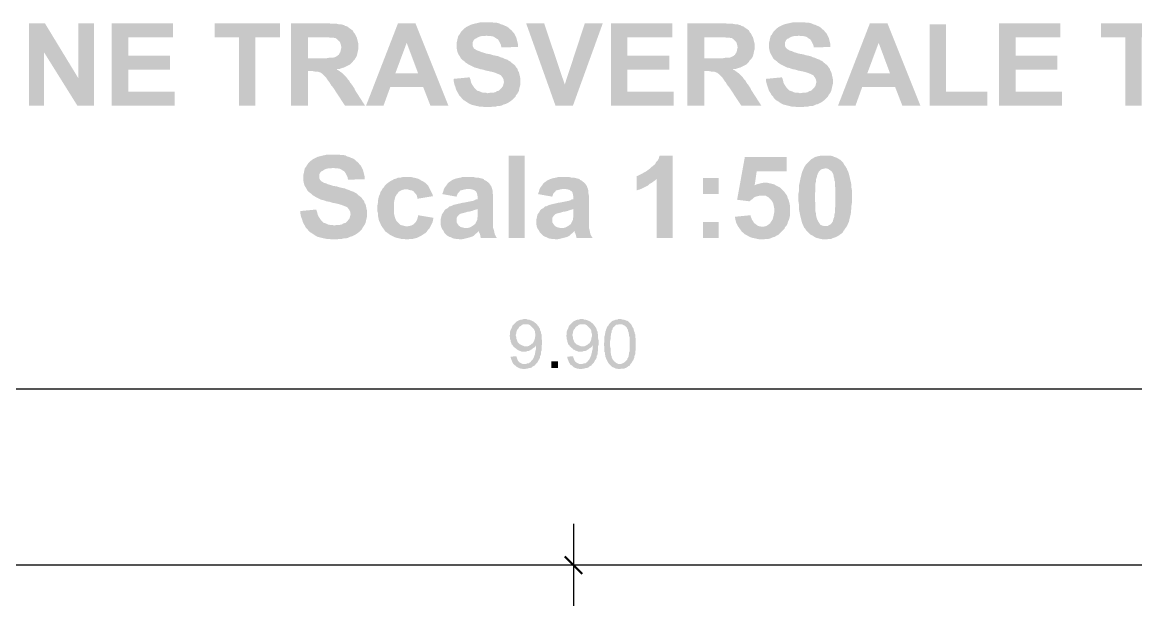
# Model space of a CAD drawing. Header units: millimetres. Extents: x 0.3 to 47.5, y 0.1 to 28.
# Drawn here: x 29.503 to 31.306, y 4.28 to 5.225 of the extents above; entities that cross this region are included whole.
import ezdxf

# ---------------------------------------------------------------- set-up
doc = ezdxf.new("R2010")
doc.units = ezdxf.units.MM
doc.layers.add('PDF _Geometria', color=7, linetype='Continuous')
doc.layers.add('PDF _Riempimenti solidi', color=7, linetype='Continuous')

msp = doc.modelspace()

# ---------------------------------------------------------------- hatches: boundary and pattern name
at = {"layer": 'PDF _Riempimenti solidi', "transparency": 33554559}
for points in [[(29.54, 5.2232), (29.5142, 5.2232), (29.5142, 5.0899), (29.5383, 5.0899), (29.5383, 5.1766)], [(29.6192, 5.2232), (29.5942, 5.2232), (29.5942, 5.1341), (29.5925, 5.0899), (29.6192, 5.0899)], [(29.7475, 5.2232), (29.6483, 5.2232), (29.6483, 5.0899), (29.75, 5.0899), (29.75, 5.1124), (29.675, 5.1124), (29.675, 5.1482), (29.7425, 5.1482), (29.7425, 5.1707), (29.675, 5.1707), (29.675, 5.2007), (29.7475, 5.2007)], [(29.9208, 5.2232), (29.815, 5.2232), (29.815, 5.2007), (29.8542, 5.2007), (29.8542, 5.0899), (29.8808, 5.0899), (29.8808, 5.2007), (29.9208, 5.2007)], [(29.995, 5.2232), (29.9383, 5.2232), (29.9383, 5.0899), (29.9658, 5.0899), (29.9658, 5.1457), (29.9708, 5.1457), (30.0158, 5.1466), (30.0125, 5.1482), (30.0133, 5.1491), (30.0167, 5.1491), (30.0208, 5.1507), (30.0242, 5.1516), (30.0342, 5.1566), (30.0367, 5.1591), (30.0383, 5.1607), (30.0392, 5.1624), (30.0417, 5.1649), (29.9658, 5.1666), (29.9658, 5.2007), (29.9867, 5.2007), (30.0433, 5.2032), (30.0417, 5.2066), (30.04, 5.2082), (30.0383, 5.2116), (30.035, 5.2141), (30.0325, 5.2157), (30.0292, 5.2182), (30.0258, 5.2191), (30.025, 5.2199), (30.0225, 5.2207), (30.0192, 5.2216), (30.0158, 5.2216), (30.0125, 5.2224), (30.0042, 5.2224), (30, 5.2232)], [(30.14, 5.2232), (30.1117, 5.2232), (30.06, 5.0899), (30.0883, 5.0899), (30.0992, 5.1199), (30.1525, 5.1199), (30.1075, 5.1424), (30.1258, 5.1916)], [(30.14, 5.2232), (30.1258, 5.1916), (30.1442, 5.1424), (30.1075, 5.1424), (30.1525, 5.1199), (30.1642, 5.0899), (30.1933, 5.0899)], [(30.255, 5.2249), (30.2458, 5.2249), (30.2425, 5.2241), (30.2383, 5.2232), (30.235, 5.2224), (30.2317, 5.2216), (30.2292, 5.2207), (30.2225, 5.2174), (30.2192, 5.2149), (30.2167, 5.2124), (30.2142, 5.2099), (30.2125, 5.2074), (30.2117, 5.2057), (30.2092, 5.2024), (30.2083, 5.1991), (30.2075, 5.1949), (30.2067, 5.1916), (30.2067, 5.1832), (30.2075, 5.1791), (30.2083, 5.1757), (30.21, 5.1724), (30.2117, 5.1699), (30.2133, 5.1666), (30.2158, 5.1641), (30.2192, 5.1616), (30.2208, 5.1599), (30.2233, 5.1582), (30.2258, 5.1566), (30.2358, 5.1516), (30.24, 5.1507), (30.2442, 5.1491), (30.2492, 5.1482), (30.2542, 5.1466), (30.2592, 5.1457), (30.2625, 5.1449), (30.2658, 5.1441), (30.2708, 5.1424), (30.275, 5.1407), (30.2783, 5.1391), (30.28, 5.1366), (30.2808, 5.1357), (30.2825, 5.1324), (30.2833, 5.1282), (30.2825, 5.1249), (30.2817, 5.1216), (30.2792, 5.1182), (30.2767, 5.1157), (30.275, 5.1141), (30.2717, 5.1132), (30.2692, 5.1116), (30.265, 5.1107), (30.2608, 5.1107), (30.2567, 5.1099), (30.2092, 5.1099), (30.2108, 5.1066), (30.2133, 5.1041), (30.215, 5.1016), (30.2175, 5.0991), (30.2192, 5.0982), (30.2217, 5.0966), (30.2242, 5.0949), (30.2267, 5.0932), (30.23, 5.0916), (30.24, 5.0891), (30.2442, 5.0882), (30.2483, 5.0882), (30.2525, 5.0874), (30.2608, 5.0874), (30.265, 5.0882), (30.2692, 5.0882), (30.2725, 5.0891), (30.2758, 5.0891), (30.2792, 5.0899), (30.2825, 5.0916), (30.2858, 5.0924), (30.2875, 5.0932), (30.2908, 5.0949), (30.2933, 5.0966), (30.2967, 5.0991), (30.2992, 5.1016), (30.3017, 5.1041), (30.3033, 5.1074), (30.3042, 5.1082), (30.3058, 5.1107), (30.3075, 5.1141), (30.3083, 5.1182), (30.3092, 5.1216), (30.31, 5.1249), (30.31, 5.1332), (30.3092, 5.1366), (30.3083, 5.1407), (30.3075, 5.1441), (30.3058, 5.1466), (30.305, 5.1499), (30.3033, 5.1516), (30.3017, 5.1541), (30.2992, 5.1566), (30.2958, 5.1591), (30.2933, 5.1616), (30.29, 5.1632), (30.2892, 5.1641), (30.2867, 5.1649), (30.2842, 5.1657), (30.2808, 5.1674), (30.2775, 5.1682), (30.2742, 5.1699), (30.27, 5.1707), (30.2658, 5.1716), (30.2608, 5.1732), (30.26, 5.1732), (30.255, 5.1741), (30.25, 5.1757), (30.2467, 5.1766), (30.2433, 5.1782), (30.24, 5.1791), (30.2375, 5.1807), (30.2358, 5.1816), (30.2342, 5.1832), (30.2325, 5.1866), (30.2325, 5.1924), (30.2342, 5.1957), (30.2367, 5.1982), (30.2375, 5.1982), (30.24, 5.1999), (30.2433, 5.2016), (30.2467, 5.2024), (30.2508, 5.2024), (30.255, 5.2032), (30.3017, 5.2032), (30.3, 5.2066), (30.2975, 5.2091), (30.2958, 5.2116), (30.2925, 5.2141), (30.29, 5.2166), (30.2875, 5.2182), (30.285, 5.2191), (30.2817, 5.2207), (30.2783, 5.2216), (30.275, 5.2232), (30.2717, 5.2241), (30.2675, 5.2241), (30.2633, 5.2249), (30.2592, 5.2249)], [(30.4433, 5.2232), (30.4142, 5.2232), (30.3817, 5.1241), (30.3667, 5.0899), (30.395, 5.0899)], [(30.5558, 5.2232), (30.4567, 5.2232), (30.4567, 5.0899), (30.5583, 5.0899), (30.5583, 5.1124), (30.4833, 5.1124), (30.4833, 5.1482), (30.5508, 5.1482), (30.5508, 5.1707), (30.4833, 5.1707), (30.4833, 5.2007), (30.5558, 5.2007)], [(30.6367, 5.2232), (30.58, 5.2232), (30.58, 5.0899), (30.6075, 5.0899), (30.6075, 5.1457), (30.6125, 5.1457), (30.6575, 5.1466), (30.6542, 5.1482), (30.655, 5.1491), (30.6583, 5.1491), (30.6625, 5.1507), (30.6658, 5.1516), (30.6692, 5.1532), (30.6725, 5.1549), (30.6758, 5.1566), (30.6783, 5.1591), (30.68, 5.1607), (30.6808, 5.1624), (30.6833, 5.1649), (30.6075, 5.1666), (30.6075, 5.2007), (30.6283, 5.2007), (30.685, 5.2032), (30.6833, 5.2066), (30.6817, 5.2082), (30.68, 5.2116), (30.6767, 5.2141), (30.6742, 5.2157), (30.6708, 5.2182), (30.6675, 5.2191), (30.6667, 5.2199), (30.6642, 5.2207), (30.6608, 5.2216), (30.6575, 5.2216), (30.6542, 5.2224), (30.6458, 5.2224), (30.6417, 5.2232)], [(30.7608, 5.2249), (30.7517, 5.2249), (30.7483, 5.2241), (30.7442, 5.2232), (30.7375, 5.2216), (30.735, 5.2207), (30.7317, 5.2191), (30.7283, 5.2174), (30.725, 5.2149), (30.72, 5.2099), (30.7183, 5.2074), (30.7175, 5.2057), (30.715, 5.2024), (30.7142, 5.1991), (30.7133, 5.1949), (30.7125, 5.1916), (30.7125, 5.1832), (30.7133, 5.1791), (30.7142, 5.1757), (30.7158, 5.1724), (30.7175, 5.1699), (30.7192, 5.1666), (30.7217, 5.1641), (30.725, 5.1616), (30.7267, 5.1599), (30.7292, 5.1582), (30.7317, 5.1566), (30.735, 5.1549), (30.7383, 5.1532), (30.7417, 5.1516), (30.7458, 5.1507), (30.75, 5.1491), (30.755, 5.1482), (30.76, 5.1466), (30.765, 5.1457), (30.7717, 5.1441), (30.7767, 5.1424), (30.7808, 5.1407), (30.7842, 5.1391), (30.7858, 5.1366), (30.7867, 5.1357), (30.7883, 5.1324), (30.7892, 5.1282), (30.7875, 5.1216), (30.785, 5.1182), (30.7825, 5.1157), (30.7808, 5.1141), (30.7775, 5.1132), (30.775, 5.1116), (30.7708, 5.1107), (30.7667, 5.1107), (30.7625, 5.1099), (30.715, 5.1099), (30.7167, 5.1066), (30.7192, 5.1041), (30.7208, 5.1016), (30.7233, 5.0991), (30.725, 5.0982), (30.7275, 5.0966), (30.73, 5.0949), (30.7325, 5.0932), (30.7358, 5.0916), (30.7458, 5.0891), (30.75, 5.0882), (30.7542, 5.0882), (30.7583, 5.0874), (30.7667, 5.0874), (30.7708, 5.0882), (30.775, 5.0882), (30.7783, 5.0891), (30.7817, 5.0891), (30.785, 5.0899), (30.7883, 5.0916), (30.7917, 5.0924), (30.7933, 5.0932), (30.7967, 5.0949), (30.7992, 5.0966), (30.8025, 5.0991), (30.805, 5.1016), (30.8075, 5.1041), (30.8092, 5.1074), (30.81, 5.1082), (30.8117, 5.1107), (30.8133, 5.1141), (30.8142, 5.1182), (30.815, 5.1216), (30.8158, 5.1249), (30.8158, 5.1332), (30.815, 5.1366), (30.8142, 5.1407), (30.8133, 5.1441), (30.8117, 5.1466), (30.8108, 5.1499), (30.8092, 5.1516), (30.8075, 5.1541), (30.805, 5.1566), (30.8017, 5.1591), (30.7992, 5.1616), (30.7958, 5.1632), (30.795, 5.1641), (30.7925, 5.1649), (30.79, 5.1657), (30.7867, 5.1674), (30.7833, 5.1682), (30.78, 5.1699), (30.7717, 5.1716), (30.7667, 5.1732), (30.7658, 5.1732), (30.7608, 5.1741), (30.7558, 5.1757), (30.7525, 5.1766), (30.7492, 5.1782), (30.7458, 5.1791), (30.7433, 5.1807), (30.7417, 5.1816), (30.74, 5.1832), (30.7383, 5.1866), (30.7383, 5.1924), (30.74, 5.1957), (30.7425, 5.1982), (30.7433, 5.1982), (30.7458, 5.1999), (30.7492, 5.2016), (30.7525, 5.2024), (30.7567, 5.2024), (30.7608, 5.2032), (30.8075, 5.2032), (30.8058, 5.2066), (30.8033, 5.2091), (30.8017, 5.2116), (30.7983, 5.2141), (30.7958, 5.2166), (30.7933, 5.2182), (30.7908, 5.2191), (30.7875, 5.2207), (30.7842, 5.2216), (30.7808, 5.2232), (30.7775, 5.2241), (30.7733, 5.2241), (30.7692, 5.2249), (30.765, 5.2249)], [(30.9042, 5.2232), (30.8758, 5.2232), (30.8242, 5.0899), (30.8525, 5.0899), (30.8633, 5.1199), (30.9167, 5.1199), (30.8717, 5.1424), (30.89, 5.1916)], [(30.9042, 5.2232), (30.89, 5.1916), (30.9083, 5.1424), (30.8717, 5.1424), (30.9167, 5.1199), (30.9283, 5.0899), (30.9575, 5.0899)], [(30.9992, 5.2216), (30.9725, 5.2216), (30.9725, 5.0899), (31.0658, 5.0899), (31.0658, 5.1124), (30.9992, 5.1124)], [(31.1842, 5.2232), (31.085, 5.2232), (31.085, 5.0899), (31.1867, 5.0899), (31.1867, 5.1124), (31.1117, 5.1124), (31.1117, 5.1482), (31.1792, 5.1482), (31.1792, 5.1707), (31.1117, 5.1707), (31.1117, 5.2007), (31.1842, 5.2007)], [(31.3558, 5.2232), (31.25, 5.2232), (31.25, 5.2007), (31.2892, 5.2007), (31.2892, 5.0899), (31.3158, 5.0899), (31.3158, 5.2007), (31.3558, 5.2007)], [(30.0433, 5.2032), (29.9867, 5.2007), (29.9983, 5.2007), (30.0017, 5.1999), (30.0067, 5.1999), (30.0108, 5.1991), (30.0133, 5.1974), (30.0158, 5.1949), (30.0167, 5.1941), (30.0183, 5.1916), (30.0192, 5.1882), (30.02, 5.1841), (30.0192, 5.1807), (30.0183, 5.1766), (30.0167, 5.1741), (30.0158, 5.1724), (30.0125, 5.1699), (30.0092, 5.1682), (30.0083, 5.1682), (30.0067, 5.1674), (30, 5.1674), (29.9958, 5.1666), (29.9658, 5.1666), (30.0417, 5.1649), (30.0433, 5.1674), (30.045, 5.1707), (30.0458, 5.1741), (30.0467, 5.1782), (30.0475, 5.1816), (30.0475, 5.1899), (30.0467, 5.1932), (30.045, 5.1999)], [(30.3017, 5.2032), (30.255, 5.2032), (30.2592, 5.2024), (30.2625, 5.2024), (30.2667, 5.2016), (30.2692, 5.1999), (30.2717, 5.1982), (30.2733, 5.1974), (30.275, 5.1949), (30.2767, 5.1916), (30.2783, 5.1882), (30.2792, 5.1841), (30.3058, 5.1849), (30.3058, 5.1899), (30.3042, 5.1966), (30.3033, 5.1999)], [(30.685, 5.2032), (30.6283, 5.2007), (30.64, 5.2007), (30.6433, 5.1999), (30.6483, 5.1999), (30.6525, 5.1991), (30.655, 5.1974), (30.6575, 5.1949), (30.6583, 5.1941), (30.66, 5.1916), (30.6608, 5.1882), (30.6617, 5.1841), (30.6608, 5.1807), (30.66, 5.1766), (30.6583, 5.1741), (30.6575, 5.1724), (30.6542, 5.1699), (30.6508, 5.1682), (30.65, 5.1682), (30.6483, 5.1674), (30.6417, 5.1674), (30.6375, 5.1666), (30.6075, 5.1666), (30.6833, 5.1649), (30.685, 5.1674), (30.6867, 5.1707), (30.6875, 5.1741), (30.6883, 5.1782), (30.6892, 5.1816), (30.6892, 5.1899), (30.6867, 5.1999)], [(30.8075, 5.2032), (30.7608, 5.2032), (30.765, 5.2024), (30.7683, 5.2024), (30.7725, 5.2016), (30.7775, 5.1982), (30.7792, 5.1974), (30.7808, 5.1949), (30.7825, 5.1916), (30.7842, 5.1882), (30.785, 5.1841), (30.8117, 5.1849), (30.8117, 5.1899), (30.8108, 5.1932), (30.81, 5.1966), (30.8092, 5.1999)], [(30.0158, 5.1466), (29.9708, 5.1457), (29.9742, 5.1457), (29.9783, 5.1449), (29.9817, 5.1449), (29.9867, 5.1432), (29.99, 5.1407), (29.9925, 5.1382), (29.995, 5.1357), (29.9983, 5.1307), (30.0008, 5.1274), (30.0033, 5.1232), (30.0067, 5.1191), (30.0258, 5.0899), (30.0583, 5.0899), (30.0417, 5.1157), (30.0417, 5.1166), (30.0392, 5.1207), (30.0367, 5.1241), (30.0342, 5.1274), (30.0325, 5.1307), (30.03, 5.1332), (30.0283, 5.1357), (30.0267, 5.1374), (30.0242, 5.1399), (30.0217, 5.1424), (30.0192, 5.1441)], [(30.6575, 5.1466), (30.6125, 5.1457), (30.6158, 5.1457), (30.62, 5.1449), (30.6233, 5.1449), (30.6258, 5.1441), (30.6283, 5.1432), (30.6317, 5.1407), (30.6342, 5.1382), (30.635, 5.1374), (30.6367, 5.1357), (30.6383, 5.1332), (30.64, 5.1307), (30.6425, 5.1274), (30.645, 5.1232), (30.6483, 5.1191), (30.6675, 5.0899), (30.7, 5.0899), (30.6833, 5.1157), (30.6833, 5.1166), (30.6808, 5.1207), (30.6783, 5.1241), (30.6758, 5.1274), (30.6742, 5.1307), (30.6717, 5.1332), (30.67, 5.1357), (30.6683, 5.1374), (30.6658, 5.1399), (30.6633, 5.1424), (30.6608, 5.1441)], [(30.2275, 5.1357), (30.2017, 5.1332), (30.2017, 5.1307), (30.2025, 5.1266), (30.2033, 5.1232), (30.205, 5.1191), (30.2058, 5.1157), (30.2075, 5.1124), (30.2092, 5.1099), (30.2567, 5.1099), (30.2542, 5.1107), (30.25, 5.1107), (30.2467, 5.1116), (30.2433, 5.1132), (30.24, 5.1141), (30.2375, 5.1166), (30.235, 5.1191), (30.2333, 5.1216), (30.2317, 5.1241), (30.23, 5.1274), (30.2292, 5.1316)], [(30.7333, 5.1357), (30.7075, 5.1332), (30.7075, 5.1307), (30.7083, 5.1266), (30.7092, 5.1232), (30.7108, 5.1191), (30.7117, 5.1157), (30.7133, 5.1124), (30.715, 5.1099), (30.7625, 5.1099), (30.76, 5.1107), (30.7558, 5.1107), (30.7525, 5.1116), (30.7492, 5.1132), (30.7458, 5.1141), (30.7408, 5.1191), (30.7392, 5.1216), (30.7375, 5.1241), (30.7358, 5.1274), (30.735, 5.1316)], [(30.0067, 5.0107), (29.9975, 5.0107), (29.9942, 5.0099), (29.99, 5.0091), (29.9833, 5.0074), (29.9808, 5.0066), (29.9775, 5.0049), (29.9742, 5.0032), (29.9708, 5.0007), (29.9683, 4.9982), (29.9658, 4.9957), (29.9642, 4.9932), (29.9633, 4.9916), (29.9608, 4.9882), (29.96, 4.9849), (29.9592, 4.9807), (29.9583, 4.9774), (29.9583, 4.9691), (29.9592, 4.9649), (29.96, 4.9616), (29.9617, 4.9582), (29.9633, 4.9557), (29.965, 4.9524), (29.9675, 4.9499), (29.9708, 4.9474), (29.9725, 4.9457), (29.9775, 4.9424), (29.9808, 4.9407), (29.9875, 4.9374), (29.9917, 4.9366), (29.9958, 4.9349), (30.0008, 4.9341), (30.0058, 4.9324), (30.0108, 4.9316), (30.0175, 4.9299), (30.02, 4.9291), (30.0225, 4.9282), (30.0267, 4.9266), (30.03, 4.9249), (30.0317, 4.9224), (30.0325, 4.9216), (30.0342, 4.9182), (30.035, 4.9141), (30.0342, 4.9107), (30.0333, 4.9074), (30.0308, 4.9041), (30.0283, 4.9016), (30.0267, 4.8999), (30.0233, 4.8991), (30.0208, 4.8974), (30.0167, 4.8966), (30.0125, 4.8966), (30.0083, 4.8957), (29.9608, 4.8957), (29.9625, 4.8924), (29.965, 4.8899), (29.9667, 4.8874), (29.9692, 4.8849), (29.9708, 4.8841), (29.9733, 4.8824), (29.9783, 4.8791), (29.9817, 4.8774), (29.985, 4.8766), (29.9883, 4.8757), (29.9917, 4.8749), (29.9958, 4.8741), (30, 4.8741), (30.0042, 4.8732), (30.0125, 4.8732), (30.0167, 4.8741), (30.0208, 4.8741), (30.0242, 4.8749), (30.0275, 4.8749), (30.0308, 4.8757), (30.0342, 4.8774), (30.0375, 4.8782), (30.0392, 4.8791), (30.0425, 4.8807), (30.045, 4.8824), (30.0483, 4.8849), (30.0508, 4.8874), (30.0533, 4.8899), (30.055, 4.8932), (30.0558, 4.8941), (30.0575, 4.8966), (30.0592, 4.8999), (30.06, 4.9041), (30.0608, 4.9074), (30.0617, 4.9107), (30.0617, 4.9191), (30.0608, 4.9224), (30.06, 4.9266), (30.0592, 4.9299), (30.0575, 4.9324), (30.0567, 4.9357), (30.055, 4.9374), (30.0533, 4.9399), (30.0508, 4.9424), (30.0475, 4.9449), (30.045, 4.9474), (30.0417, 4.9491), (30.0408, 4.9499), (30.0358, 4.9516), (30.0325, 4.9532), (30.0292, 4.9541), (30.0258, 4.9557), (30.0175, 4.9574), (30.0125, 4.9591), (30.0117, 4.9591), (30.0067, 4.9599), (30.0017, 4.9616), (29.9983, 4.9624), (29.995, 4.9641), (29.9917, 4.9649), (29.9892, 4.9666), (29.9875, 4.9674), (29.9858, 4.9691), (29.9842, 4.9724), (29.9842, 4.9782), (29.9858, 4.9816), (29.9883, 4.9841), (29.9892, 4.9841), (29.9917, 4.9857), (29.995, 4.9874), (29.9983, 4.9882), (30.0025, 4.9882), (30.0067, 4.9891), (30.0533, 4.9891), (30.0517, 4.9924), (30.0492, 4.9949), (30.0475, 4.9974), (30.0442, 4.9999), (30.0417, 5.0024), (30.0392, 5.0041), (30.0367, 5.0049), (30.0333, 5.0066), (30.03, 5.0074), (30.0267, 5.0091), (30.0233, 5.0099), (30.0192, 5.0099), (30.015, 5.0107), (30.0108, 5.0107)], [(30.5567, 5.0091), (30.5358, 5.0091), (30.535, 5.0082), (30.5342, 5.0049), (30.5325, 5.0016), (30.53, 4.9991), (30.5283, 4.9957), (30.5258, 4.9932), (30.5225, 4.9907), (30.52, 4.9882), (30.5133, 4.9832), (30.51, 4.9816), (30.5075, 4.9799), (30.5008, 4.9766), (30.4983, 4.9757), (30.5308, 4.9716), (30.5308, 4.8757), (30.5567, 4.8757)], [(30.7408, 5.0066), (30.6733, 5.0066), (30.6608, 4.9374), (30.6808, 4.9349), (30.6817, 4.9357), (30.685, 4.9382), (30.6875, 4.9407), (30.6908, 4.9424), (30.6975, 4.9441), (30.7008, 4.9441), (30.7392, 4.9474), (30.7375, 4.9499), (30.735, 4.9524), (30.7325, 4.9549), (30.73, 4.9574), (30.7267, 4.9591), (30.6892, 4.9607), (30.6925, 4.9832), (30.7408, 4.9832)], [(30.8033, 5.0091), (30.7975, 5.0091), (30.7933, 5.0082), (30.79, 5.0074), (30.7867, 5.0066), (30.7842, 5.0049), (30.7808, 5.0032), (30.7758, 4.9982), (30.7733, 4.9957), (30.7725, 4.9949), (30.7692, 4.9899), (30.7683, 4.9874), (30.7667, 4.9841), (30.7658, 4.9816), (30.765, 4.9782), (30.7642, 4.9749), (30.7633, 4.9716), (30.7625, 4.9674), (30.7617, 4.9632), (30.7608, 4.9599), (30.7608, 4.9507), (30.76, 4.9466), (30.76, 4.9357), (30.7608, 4.9307), (30.7608, 4.9224), (30.7617, 4.9182), (30.7625, 4.9141), (30.7633, 4.9107), (30.7658, 4.9007), (30.7667, 4.8982), (30.7683, 4.8949), (30.7692, 4.8924), (30.7708, 4.8907), (30.7725, 4.8882), (30.7775, 4.8832), (30.78, 4.8807), (30.7833, 4.8791), (30.7858, 4.8774), (30.7892, 4.8757), (30.7958, 4.8741), (30.8, 4.8732), (30.8058, 4.8732), (30.8092, 4.8741), (30.8133, 4.8741), (30.8167, 4.8757), (30.82, 4.8766), (30.8233, 4.8782), (30.8258, 4.8799), (30.8283, 4.8816), (30.8317, 4.8841), (30.8333, 4.8874), (30.8342, 4.8882), (30.8358, 4.8907), (30.8375, 4.8932), (30.8033, 4.8949), (30.8017, 4.8949), (30.7983, 4.8957), (30.795, 4.8974), (30.7942, 4.8991), (30.7925, 4.9016), (30.7908, 4.9049), (30.7892, 4.9091), (30.7892, 4.9107), (30.7883, 4.9132), (30.7883, 4.9157), (30.7875, 4.9191), (30.7875, 4.9316), (30.7867, 4.9366), (30.7867, 4.9466), (30.7875, 4.9516), (30.7875, 4.9632), (30.7883, 4.9666), (30.7883, 4.9699), (30.7892, 4.9724), (30.79, 4.9749), (30.79, 4.9757), (30.7917, 4.9799), (30.7933, 4.9832), (30.795, 4.9849), (30.7967, 4.9866), (30.8033, 4.9882), (30.8383, 4.9882), (30.8367, 4.9907), (30.835, 4.9932), (30.8333, 4.9957), (30.8325, 4.9974), (30.8275, 5.0024), (30.8242, 5.0041), (30.8217, 5.0057), (30.8183, 5.0066), (30.815, 5.0082), (30.8108, 5.0091), (30.8075, 5.0091)], [(30.0533, 4.9891), (30.0067, 4.9891), (30.0108, 4.9882), (30.0142, 4.9882), (30.0183, 4.9874), (30.0208, 4.9857), (30.0233, 4.9841), (30.025, 4.9832), (30.0267, 4.9807), (30.0283, 4.9774), (30.03, 4.9741), (30.0308, 4.9699), (30.0575, 4.9707), (30.0575, 4.9757), (30.055, 4.9857)], [(30.8383, 4.9882), (30.8033, 4.9882), (30.805, 4.9882), (30.8083, 4.9874), (30.8117, 4.9849), (30.8133, 4.9841), (30.815, 4.9816), (30.8167, 4.9782), (30.8175, 4.9732), (30.8183, 4.9716), (30.8183, 4.9691), (30.8192, 4.9666), (30.8192, 4.9599), (30.82, 4.9557), (30.82, 4.9274), (30.8192, 4.9232), (30.8192, 4.9166), (30.8183, 4.9132), (30.8183, 4.9107), (30.8175, 4.9082), (30.8167, 4.9066), (30.8158, 4.9024), (30.8142, 4.8999), (30.8117, 4.8974), (30.81, 4.8966), (30.8075, 4.8949), (30.8033, 4.8949), (30.8375, 4.8932), (30.8392, 4.8957), (30.84, 4.8982), (30.8417, 4.9016), (30.8425, 4.9049), (30.8433, 4.9082), (30.8442, 4.9116), (30.845, 4.9157), (30.845, 4.9191), (30.8458, 4.9232), (30.8458, 4.9274), (30.8467, 4.9324), (30.8467, 4.9532), (30.8458, 4.9574), (30.8458, 4.9616), (30.845, 4.9657), (30.8442, 4.9691), (30.8433, 4.9732), (30.8425, 4.9766), (30.8417, 4.9799), (30.8408, 4.9824), (30.8392, 4.9857)], [(30.125, 4.9741), (30.1192, 4.9741), (30.1158, 4.9732), (30.1117, 4.9732), (30.1083, 4.9716), (30.105, 4.9707), (30.1025, 4.9691), (30.0992, 4.9674), (30.0967, 4.9657), (30.0933, 4.9632), (30.0908, 4.9607), (30.0892, 4.9582), (30.0867, 4.9557), (30.1258, 4.9541), (30.1275, 4.9541), (30.1308, 4.9532), (30.1342, 4.9524), (30.1375, 4.9507), (30.1383, 4.9491), (30.1408, 4.9466), (30.1425, 4.9432), (30.1433, 4.9391), (30.1683, 4.9432), (30.1675, 4.9466), (30.1658, 4.9499), (30.1642, 4.9532), (30.1625, 4.9566), (30.1608, 4.9599), (30.1583, 4.9624), (30.1558, 4.9649), (30.1533, 4.9666), (30.15, 4.9682), (30.1475, 4.9699), (30.1442, 4.9716), (30.1408, 4.9724), (30.1375, 4.9732), (30.1333, 4.9741), (30.1292, 4.9741)], [(30.225, 4.9741), (30.2158, 4.9741), (30.2125, 4.9732), (30.2083, 4.9724), (30.205, 4.9716), (30.2025, 4.9707), (30.1992, 4.9691), (30.1967, 4.9674), (30.1942, 4.9657), (30.1917, 4.9632), (30.19, 4.9607), (30.1875, 4.9574), (30.1858, 4.9541), (30.185, 4.9507), (30.1833, 4.9466), (30.2067, 4.9424), (30.2067, 4.9432), (30.2083, 4.9474), (30.2108, 4.9499), (30.2125, 4.9524), (30.2192, 4.9541), (30.2233, 4.9549), (30.2642, 4.9549), (30.2633, 4.9574), (30.2625, 4.9599), (30.2617, 4.9607), (30.26, 4.9632), (30.2575, 4.9657), (30.2542, 4.9682), (30.2508, 4.9699), (30.2508, 4.9707), (30.2483, 4.9716), (30.245, 4.9724), (30.2417, 4.9732), (30.2383, 4.9732), (30.2342, 4.9741), (30.23, 4.9741)], [(30.38, 4.9741), (30.3708, 4.9741), (30.3675, 4.9732), (30.3633, 4.9724), (30.36, 4.9716), (30.3575, 4.9707), (30.3542, 4.9691), (30.3492, 4.9657), (30.3467, 4.9632), (30.345, 4.9607), (30.3425, 4.9574), (30.3408, 4.9541), (30.34, 4.9507), (30.3383, 4.9466), (30.3617, 4.9424), (30.3617, 4.9432), (30.3633, 4.9474), (30.3658, 4.9499), (30.3675, 4.9524), (30.3742, 4.9541), (30.3783, 4.9549), (30.4192, 4.9549), (30.4183, 4.9574), (30.4175, 4.9599), (30.4167, 4.9607), (30.415, 4.9632), (30.4125, 4.9657), (30.4092, 4.9682), (30.4058, 4.9699), (30.4058, 4.9707), (30.4033, 4.9716), (30.3967, 4.9732), (30.3933, 4.9732), (30.3892, 4.9741), (30.385, 4.9741)], [(30.4983, 4.9757), (30.4983, 4.9524), (30.5, 4.9532), (30.5033, 4.9541), (30.5067, 4.9557), (30.5167, 4.9607), (30.5192, 4.9632), (30.5225, 4.9649), (30.5258, 4.9674), (30.5283, 4.9691), (30.5308, 4.9716)], [(30.7067, 4.9649), (30.7033, 4.9649), (30.6992, 4.9641), (30.6925, 4.9624), (30.6892, 4.9607), (30.7267, 4.9591), (30.7233, 4.9607), (30.7208, 4.9624), (30.7175, 4.9632), (30.7133, 4.9641), (30.71, 4.9649)], [(30.0867, 4.9557), (30.085, 4.9524), (30.0833, 4.9499), (30.0825, 4.9466), (30.0808, 4.9432), (30.08, 4.9399), (30.0792, 4.9357), (30.0792, 4.9324), (30.0783, 4.9282), (30.0783, 4.9191), (30.0792, 4.9157), (30.0792, 4.9116), (30.08, 4.9082), (30.0808, 4.9041), (30.0825, 4.9007), (30.0833, 4.8982), (30.085, 4.8949), (30.0867, 4.8924), (30.0892, 4.8891), (30.0908, 4.8866), (30.0917, 4.8857), (30.0942, 4.8841), (30.0975, 4.8816), (30.1, 4.8799), (30.1033, 4.8782), (30.1067, 4.8766), (30.11, 4.8757), (30.1133, 4.8749), (30.1167, 4.8741), (30.1208, 4.8741), (30.125, 4.8732), (30.1275, 4.8732), (30.1317, 4.8741), (30.1358, 4.8741), (30.1425, 4.8757), (30.1492, 4.8791), (30.1517, 4.8807), (30.1542, 4.8824), (30.1558, 4.8832), (30.1583, 4.8857), (30.16, 4.8882), (30.1625, 4.8907), (30.1642, 4.8941), (30.1258, 4.8941), (30.1158, 4.8966), (30.1133, 4.8991), (30.1108, 4.9016), (30.1092, 4.9032), (30.1075, 4.9066), (30.1067, 4.9091), (30.1058, 4.9124), (30.105, 4.9166), (30.105, 4.9316), (30.1058, 4.9357), (30.1067, 4.9399), (30.1075, 4.9424), (30.1092, 4.9457), (30.1108, 4.9474), (30.1125, 4.9499), (30.115, 4.9516), (30.1183, 4.9532), (30.1217, 4.9541), (30.1258, 4.9541)], [(30.2642, 4.9549), (30.2233, 4.9549), (30.2275, 4.9549), (30.2317, 4.9541), (30.235, 4.9532), (30.2367, 4.9516), (30.2375, 4.9516), (30.2392, 4.9491), (30.24, 4.9457), (30.2408, 4.9416), (30.2408, 4.9382), (30.2383, 4.9382), (30.2358, 4.9366), (30.2333, 4.9357), (30.2292, 4.9349), (30.225, 4.9341), (30.2208, 4.9332), (30.2158, 4.9324), (30.2125, 4.9316), (30.2083, 4.9307), (30.2017, 4.9291), (30.1983, 4.9274), (30.1958, 4.9266), (30.195, 4.9266), (30.1925, 4.9241), (30.1892, 4.9224), (30.2408, 4.9224), (30.2408, 4.9107), (30.24, 4.9066), (30.24, 4.9049), (30.2383, 4.9016), (30.2367, 4.8982), (30.2333, 4.8957), (30.2308, 4.8941), (30.2275, 4.8924), (30.2242, 4.8916), (30.2208, 4.8916), (30.1833, 4.8899), (30.185, 4.8874), (30.2425, 4.8866), (30.2433, 4.8832), (30.2442, 4.8824), (30.245, 4.8791), (30.2458, 4.8757), (30.2717, 4.8757), (30.27, 4.8782), (30.2683, 4.8816), (30.2675, 4.8857), (30.2667, 4.8891), (30.2658, 4.8916), (30.2658, 4.9441), (30.265, 4.9482), (30.265, 4.9516)], [(30.4192, 4.9549), (30.3783, 4.9549), (30.3825, 4.9549), (30.3867, 4.9541), (30.39, 4.9532), (30.3917, 4.9516), (30.3925, 4.9516), (30.3942, 4.9491), (30.395, 4.9457), (30.3958, 4.9416), (30.3958, 4.9382), (30.3933, 4.9382), (30.3908, 4.9366), (30.3883, 4.9357), (30.3842, 4.9349), (30.38, 4.9341), (30.3758, 4.9332), (30.3708, 4.9324), (30.3675, 4.9316), (30.3633, 4.9307), (30.36, 4.9299), (30.3567, 4.9291), (30.3533, 4.9274), (30.3508, 4.9266), (30.35, 4.9266), (30.3475, 4.9241), (30.3442, 4.9224), (30.3958, 4.9224), (30.3958, 4.9107), (30.395, 4.9066), (30.395, 4.9049), (30.3933, 4.9016), (30.3917, 4.8982), (30.3883, 4.8957), (30.3858, 4.8941), (30.3825, 4.8924), (30.3792, 4.8916), (30.3758, 4.8916), (30.3383, 4.8899), (30.34, 4.8874), (30.3975, 4.8866), (30.3983, 4.8832), (30.3992, 4.8824), (30.4008, 4.8757), (30.4267, 4.8757), (30.425, 4.8782), (30.4233, 4.8816), (30.4225, 4.8857), (30.4217, 4.8891), (30.4208, 4.8916), (30.4208, 4.9441), (30.42, 4.9482), (30.42, 4.9516)], [(30.7392, 4.9474), (30.7008, 4.9441), (30.7067, 4.9441), (30.71, 4.9424), (30.7125, 4.9407), (30.715, 4.9382), (30.7158, 4.9374), (30.7175, 4.9349), (30.7192, 4.9316), (30.72, 4.9282), (30.7208, 4.9241), (30.7208, 4.9166), (30.72, 4.9124), (30.7183, 4.9057), (30.7167, 4.9032), (30.715, 4.9007), (30.7142, 4.8991), (30.7117, 4.8974), (30.7083, 4.8949), (30.705, 4.8941), (30.7017, 4.8941), (30.7383, 4.8932), (30.7408, 4.8957), (30.7425, 4.8991), (30.7433, 4.9024), (30.745, 4.9057), (30.7458, 4.9091), (30.7467, 4.9132), (30.7467, 4.9266), (30.7458, 4.9307), (30.745, 4.9341), (30.7442, 4.9374), (30.7425, 4.9407), (30.7417, 4.9441)], [(30.1892, 4.9224), (30.1867, 4.9199), (30.185, 4.9166), (30.1842, 4.9157), (30.1825, 4.9132), (30.1817, 4.9091), (30.1808, 4.9057), (30.1808, 4.8974), (30.1817, 4.8932), (30.1833, 4.8899), (30.2208, 4.8916), (30.22, 4.8916), (30.2167, 4.8924), (30.2133, 4.8932), (30.21, 4.8957), (30.2067, 4.9007), (30.2067, 4.9082), (30.2083, 4.9107), (30.2117, 4.9141), (30.2133, 4.9149), (30.22, 4.9166), (30.225, 4.9182), (30.2267, 4.9182), (30.2308, 4.9191), (30.235, 4.9207), (30.2383, 4.9216), (30.2408, 4.9224)], [(30.3442, 4.9224), (30.3417, 4.9199), (30.34, 4.9166), (30.3392, 4.9157), (30.3375, 4.9132), (30.3367, 4.9091), (30.3358, 4.9057), (30.3358, 4.8974), (30.3367, 4.8932), (30.3383, 4.8899), (30.3758, 4.8916), (30.375, 4.8916), (30.3717, 4.8924), (30.3683, 4.8932), (30.365, 4.8957), (30.3633, 4.8982), (30.3617, 4.9007), (30.3617, 4.9082), (30.3633, 4.9107), (30.3667, 4.9141), (30.3683, 4.9149), (30.375, 4.9166), (30.38, 4.9182), (30.3817, 4.9182), (30.3858, 4.9191), (30.39, 4.9207), (30.3933, 4.9216), (30.3958, 4.9224)], [(29.9792, 4.9216), (29.9533, 4.9191), (29.9533, 4.9166), (29.9542, 4.9124), (29.955, 4.9091), (29.9567, 4.9049), (29.9575, 4.9016), (29.9592, 4.8982), (29.9608, 4.8957), (30.0083, 4.8957), (30.0058, 4.8966), (30.0017, 4.8966), (29.9983, 4.8974), (29.995, 4.8991), (29.9917, 4.8999), (29.9867, 4.9049), (29.985, 4.9074), (29.9833, 4.9099), (29.9817, 4.9132), (29.9808, 4.9174)], [(30.1442, 4.9124), (30.1442, 4.9107), (30.1433, 4.9074), (30.1417, 4.9032), (30.14, 4.9007), (30.1375, 4.8982), (30.1367, 4.8974), (30.1333, 4.8957), (30.13, 4.8949), (30.1258, 4.8941), (30.1642, 4.8941), (30.1658, 4.8974), (30.1675, 4.9007), (30.1683, 4.9041), (30.1692, 4.9082)], [(30.6825, 4.9124), (30.6575, 4.9099), (30.6575, 4.9082), (30.6583, 4.9041), (30.6592, 4.9007), (30.6608, 4.8974), (30.6625, 4.8941), (30.6642, 4.8916), (30.6667, 4.8882), (30.6683, 4.8857), (30.6717, 4.8832), (30.6733, 4.8816), (30.6767, 4.8799), (30.6792, 4.8782), (30.6825, 4.8766), (30.6858, 4.8757), (30.69, 4.8749), (30.6933, 4.8741), (30.6975, 4.8732), (30.7042, 4.8732), (30.7075, 4.8741), (30.7117, 4.8741), (30.715, 4.8749), (30.7183, 4.8766), (30.7217, 4.8774), (30.7242, 4.8791), (30.7275, 4.8807), (30.73, 4.8832), (30.735, 4.8882), (30.7375, 4.8907), (30.7383, 4.8932), (30.7017, 4.8941), (30.6992, 4.8941), (30.695, 4.8949), (30.6925, 4.8966), (30.6892, 4.8991), (30.6883, 4.8999), (30.6867, 4.9024), (30.685, 4.9049), (30.6833, 4.9091)], [(30.185, 4.8874), (30.1867, 4.8841), (30.1892, 4.8816), (30.1917, 4.8791), (30.195, 4.8774), (30.1975, 4.8766), (30.2008, 4.8749), (30.205, 4.8741), (30.2083, 4.8741), (30.2125, 4.8732), (30.2142, 4.8732), (30.2183, 4.8741), (30.2283, 4.8766), (30.2308, 4.8774), (30.2342, 4.8791), (30.2367, 4.8816), (30.24, 4.8841), (30.2425, 4.8866)], [(30.34, 4.8874), (30.3417, 4.8841), (30.3467, 4.8791), (30.35, 4.8774), (30.3525, 4.8766), (30.3558, 4.8749), (30.36, 4.8741), (30.3633, 4.8741), (30.3675, 4.8732), (30.3692, 4.8732), (30.3733, 4.8741), (30.3767, 4.8749), (30.3833, 4.8766), (30.3858, 4.8774), (30.3892, 4.8791), (30.3917, 4.8816), (30.395, 4.8841), (30.3975, 4.8866)], [(30.3175, 4.7441), (30.315, 4.7441), (30.3125, 4.7432), (30.3108, 4.7432), (30.3083, 4.7424), (30.3067, 4.7416), (30.305, 4.7407), (30.3033, 4.7399), (30.3017, 4.7382), (30.3, 4.7366), (30.3192, 4.7357), (30.3225, 4.7357), (30.3242, 4.7349), (30.3258, 4.7341), (30.3275, 4.7324), (30.3292, 4.7307), (30.33, 4.7299), (30.3317, 4.7282), (30.3325, 4.7266), (30.3333, 4.7249), (30.3333, 4.7224), (30.3342, 4.7199), (30.3342, 4.7166), (30.3333, 4.7141), (30.3333, 4.7124), (30.3325, 4.7099), (30.3317, 4.7082), (30.3308, 4.7066), (30.33, 4.7049), (30.3283, 4.7041), (30.3267, 4.7024), (30.335, 4.7016), (30.335, 4.6949), (30.3342, 4.6924), (30.3342, 4.6907), (30.3333, 4.6882), (30.3333, 4.6866), (30.3325, 4.6849), (30.3317, 4.6824), (30.3308, 4.6807), (30.33, 4.6791), (30.3292, 4.6782), (30.3275, 4.6766), (30.3267, 4.6749), (30.3242, 4.6732), (30.3233, 4.6724), (30.3208, 4.6724), (30.3192, 4.6716), (30.3167, 4.6716), (30.3342, 4.6707), (30.3358, 4.6724), (30.3375, 4.6741), (30.3383, 4.6757), (30.3392, 4.6774), (30.3408, 4.6799), (30.3417, 4.6816), (30.3417, 4.6841), (30.3425, 4.6857), (30.3433, 4.6874), (30.3433, 4.6916), (30.3442, 4.6932), (30.3442, 4.7007), (30.345, 4.7032), (30.345, 4.7091), (30.3442, 4.7124), (30.3442, 4.7191), (30.3433, 4.7207), (30.3433, 4.7232), (30.3425, 4.7249), (30.3417, 4.7266), (30.3417, 4.7282), (30.34, 4.7307), (30.3392, 4.7324), (30.3375, 4.7341), (30.3367, 4.7357), (30.335, 4.7374), (30.3333, 4.7382), (30.3317, 4.7399), (30.3283, 4.7416), (30.3258, 4.7424), (30.3242, 4.7432), (30.3217, 4.7432), (30.32, 4.7441)], [(30.4092, 4.7441), (30.4067, 4.7441), (30.4042, 4.7432), (30.4025, 4.7432), (30.4, 4.7424), (30.3983, 4.7416), (30.395, 4.7399), (30.3933, 4.7382), (30.3917, 4.7366), (30.4108, 4.7357), (30.4142, 4.7357), (30.4158, 4.7349), (30.4175, 4.7341), (30.4192, 4.7324), (30.4208, 4.7307), (30.4217, 4.7299), (30.4233, 4.7282), (30.4242, 4.7266), (30.425, 4.7249), (30.425, 4.7224), (30.4258, 4.7199), (30.4258, 4.7166), (30.425, 4.7141), (30.425, 4.7124), (30.4242, 4.7099), (30.4225, 4.7066), (30.4217, 4.7049), (30.42, 4.7041), (30.4183, 4.7024), (30.4267, 4.7016), (30.4267, 4.6949), (30.4258, 4.6924), (30.4258, 4.6907), (30.425, 4.6882), (30.425, 4.6866), (30.4242, 4.6849), (30.4233, 4.6824), (30.4225, 4.6807), (30.4217, 4.6791), (30.4208, 4.6782), (30.4192, 4.6766), (30.4183, 4.6749), (30.4158, 4.6732), (30.415, 4.6724), (30.4125, 4.6724), (30.4108, 4.6716), (30.4083, 4.6716), (30.4258, 4.6707), (30.4292, 4.6741), (30.4308, 4.6774), (30.4325, 4.6799), (30.4333, 4.6816), (30.4333, 4.6841), (30.4342, 4.6857), (30.435, 4.6874), (30.435, 4.6916), (30.4358, 4.6932), (30.4358, 4.7007), (30.4367, 4.7032), (30.4367, 4.7091), (30.4358, 4.7124), (30.4358, 4.7191), (30.435, 4.7207), (30.435, 4.7232), (30.4342, 4.7249), (30.4333, 4.7266), (30.4333, 4.7282), (30.4317, 4.7307), (30.4308, 4.7324), (30.4292, 4.7341), (30.4283, 4.7357), (30.4267, 4.7374), (30.425, 4.7382), (30.4233, 4.7399), (30.4217, 4.7407), (30.42, 4.7416), (30.4175, 4.7424), (30.4158, 4.7432), (30.4133, 4.7432), (30.4117, 4.7441)], [(30.4708, 4.7441), (30.4683, 4.7441), (30.4667, 4.7432), (30.4642, 4.7432), (30.4625, 4.7424), (30.46, 4.7416), (30.4583, 4.7407), (30.4567, 4.7391), (30.4533, 4.7357), (30.4742, 4.7357), (30.4775, 4.7341), (30.4792, 4.7332), (30.4808, 4.7316), (30.4825, 4.7299), (30.4825, 4.7291), (30.4833, 4.7282), (30.4842, 4.7266), (30.4842, 4.7249), (30.485, 4.7232), (30.485, 4.7216), (30.4858, 4.7199), (30.4858, 4.7174), (30.4867, 4.7149), (30.4867, 4.6916), (30.4858, 4.6899), (30.4858, 4.6874), (30.485, 4.6857), (30.485, 4.6832), (30.4842, 4.6816), (30.4833, 4.6807), (30.4833, 4.6791), (30.4825, 4.6782), (30.4817, 4.6774), (30.4783, 4.6741), (30.4767, 4.6732), (30.475, 4.6724), (30.4733, 4.6716), (30.4708, 4.6716), (30.4542, 4.6707), (30.4558, 4.6691), (30.4567, 4.6682), (30.4583, 4.6666), (30.4608, 4.6657), (30.4642, 4.6641), (30.4667, 4.6641), (30.4683, 4.6632), (30.4717, 4.6632), (30.4733, 4.6641), (30.4783, 4.6641), (30.4817, 4.6657), (30.4842, 4.6674), (30.485, 4.6682), (30.4858, 4.6682), (30.4875, 4.6699), (30.4883, 4.6716), (30.49, 4.6732), (30.4908, 4.6749), (30.4925, 4.6774), (30.4933, 4.6791), (30.4942, 4.6816), (30.4942, 4.6832), (30.495, 4.6857), (30.4958, 4.6874), (30.4958, 4.6916), (30.4967, 4.6941), (30.4967, 4.7124), (30.4958, 4.7149), (30.4958, 4.7191), (30.495, 4.7207), (30.495, 4.7224), (30.4942, 4.7241), (30.4933, 4.7266), (30.4933, 4.7282), (30.4917, 4.7307), (30.4908, 4.7324), (30.4892, 4.7357), (30.4875, 4.7374), (30.4858, 4.7391), (30.4842, 4.7407), (30.4825, 4.7416), (30.4817, 4.7416), (30.48, 4.7424), (30.4775, 4.7432), (30.4758, 4.7432), (30.4733, 4.7441)], [(30.3, 4.7366), (30.2975, 4.7341), (30.2967, 4.7324), (30.2958, 4.7299), (30.295, 4.7282), (30.2942, 4.7266), (30.2933, 4.7241), (30.2933, 4.7199), (30.2925, 4.7174), (30.2925, 4.7166), (30.2933, 4.7141), (30.2933, 4.7116), (30.2942, 4.7091), (30.2942, 4.7074), (30.295, 4.7057), (30.2958, 4.7032), (30.2975, 4.7016), (30.2983, 4.6999), (30.3, 4.6991), (30.3183, 4.6999), (30.3167, 4.6999), (30.315, 4.7007), (30.3125, 4.7016), (30.3108, 4.7024), (30.3092, 4.7032), (30.3075, 4.7049), (30.3058, 4.7066), (30.305, 4.7082), (30.3042, 4.7107), (30.3033, 4.7124), (30.3033, 4.7149), (30.3025, 4.7174), (30.3025, 4.7191), (30.3033, 4.7216), (30.3033, 4.7232), (30.3042, 4.7257), (30.305, 4.7274), (30.3067, 4.7291), (30.3075, 4.7307), (30.3092, 4.7324), (30.3108, 4.7332), (30.3125, 4.7349), (30.315, 4.7357), (30.3192, 4.7357)], [(30.3917, 4.7366), (30.3908, 4.7357), (30.3892, 4.7341), (30.3883, 4.7324), (30.3875, 4.7299), (30.3867, 4.7282), (30.3858, 4.7266), (30.385, 4.7241), (30.385, 4.7199), (30.3842, 4.7174), (30.3842, 4.7166), (30.385, 4.7141), (30.385, 4.7116), (30.3858, 4.7091), (30.3858, 4.7074), (30.3867, 4.7057), (30.3875, 4.7032), (30.3892, 4.7016), (30.39, 4.6999), (30.3917, 4.6991), (30.41, 4.6999), (30.4083, 4.6999), (30.4067, 4.7007), (30.4042, 4.7016), (30.4025, 4.7024), (30.4008, 4.7032), (30.3992, 4.7049), (30.3975, 4.7066), (30.3967, 4.7082), (30.3958, 4.7107), (30.395, 4.7124), (30.395, 4.7149), (30.3942, 4.7174), (30.3942, 4.7191), (30.395, 4.7216), (30.395, 4.7232), (30.3958, 4.7257), (30.3967, 4.7274), (30.3983, 4.7291), (30.3992, 4.7307), (30.4008, 4.7324), (30.4025, 4.7332), (30.4042, 4.7349), (30.4067, 4.7357), (30.4108, 4.7357)], [(30.4533, 4.7357), (30.4525, 4.7341), (30.4508, 4.7324), (30.45, 4.7307), (30.4492, 4.7282), (30.4483, 4.7266), (30.4483, 4.7257), (30.4475, 4.7241), (30.4475, 4.7224), (30.4467, 4.7199), (30.4467, 4.7182), (30.4458, 4.7157), (30.4458, 4.7066), (30.445, 4.7041), (30.445, 4.7024), (30.4458, 4.6999), (30.4458, 4.6916), (30.4467, 4.6899), (30.4467, 4.6874), (30.4475, 4.6849), (30.4475, 4.6832), (30.4483, 4.6816), (30.4492, 4.6791), (30.45, 4.6774), (30.4517, 4.6741), (30.4525, 4.6732), (30.4533, 4.6716), (30.4542, 4.6707), (30.4708, 4.6716), (30.4683, 4.6716), (30.4667, 4.6724), (30.465, 4.6732), (30.4633, 4.6749), (30.4617, 4.6757), (30.46, 4.6782), (30.4592, 4.6791), (30.4575, 4.6824), (30.4575, 4.6841), (30.4567, 4.6857), (30.4567, 4.6874), (30.4558, 4.6899), (30.4558, 4.6974), (30.455, 4.7007), (30.455, 4.7082), (30.4558, 4.7116), (30.4558, 4.7166), (30.4567, 4.7182), (30.4567, 4.7207), (30.4575, 4.7224), (30.4575, 4.7249), (30.4583, 4.7266), (30.4592, 4.7274), (30.4592, 4.7291), (30.46, 4.7307), (30.4617, 4.7316), (30.4633, 4.7332), (30.465, 4.7349), (30.4667, 4.7349), (30.4692, 4.7357), (30.4708, 4.7357)], [(30.3267, 4.7024), (30.325, 4.7016), (30.3233, 4.7007), (30.3208, 4.6999), (30.3183, 4.6999), (30.3, 4.6991), (30.3008, 4.6974), (30.3025, 4.6966), (30.3042, 4.6949), (30.3075, 4.6932), (30.31, 4.6924), (30.3117, 4.6916), (30.3192, 4.6916), (30.3208, 4.6924), (30.3233, 4.6924), (30.325, 4.6932), (30.3275, 4.6949), (30.3292, 4.6957), (30.3308, 4.6974), (30.3325, 4.6982), (30.3342, 4.6999), (30.335, 4.7016)], [(30.4183, 4.7024), (30.415, 4.7007), (30.4125, 4.6999), (30.41, 4.6999), (30.3917, 4.6991), (30.3925, 4.6974), (30.3942, 4.6966), (30.3958, 4.6949), (30.3975, 4.6941), (30.3992, 4.6932), (30.4017, 4.6924), (30.4033, 4.6916), (30.4108, 4.6916), (30.4125, 4.6924), (30.415, 4.6924), (30.4167, 4.6932), (30.4192, 4.6949), (30.4208, 4.6957), (30.4225, 4.6974), (30.4242, 4.6982), (30.4258, 4.6999), (30.4267, 4.7016)], [(30.3033, 4.6841), (30.2942, 4.6832), (30.2942, 4.6816), (30.295, 4.6791), (30.2958, 4.6774), (30.2967, 4.6749), (30.2975, 4.6732), (30.2983, 4.6716), (30.3, 4.6699), (30.3017, 4.6691), (30.3025, 4.6682), (30.3042, 4.6666), (30.3075, 4.6649), (30.31, 4.6641), (30.3117, 4.6641), (30.3142, 4.6632), (30.3175, 4.6632), (30.32, 4.6641), (30.3217, 4.6641), (30.3242, 4.6649), (30.3258, 4.6649), (30.3283, 4.6657), (30.33, 4.6674), (30.3317, 4.6682), (30.3333, 4.6691), (30.3342, 4.6707), (30.3167, 4.6716), (30.3133, 4.6716), (30.3117, 4.6724), (30.31, 4.6732), (30.3083, 4.6741), (30.3067, 4.6757), (30.305, 4.6791), (30.3042, 4.6816)], [(30.395, 4.6841), (30.3858, 4.6832), (30.3858, 4.6816), (30.3867, 4.6791), (30.3875, 4.6774), (30.3883, 4.6749), (30.39, 4.6716), (30.3917, 4.6699), (30.3933, 4.6691), (30.3942, 4.6682), (30.3958, 4.6666), (30.3975, 4.6657), (30.3992, 4.6649), (30.4017, 4.6641), (30.4033, 4.6641), (30.4058, 4.6632), (30.4092, 4.6632), (30.4117, 4.6641), (30.4133, 4.6641), (30.4158, 4.6649), (30.4175, 4.6649), (30.42, 4.6657), (30.4217, 4.6674), (30.4233, 4.6682), (30.425, 4.6691), (30.4258, 4.6707), (30.4083, 4.6716), (30.405, 4.6716), (30.4017, 4.6732), (30.4, 4.6741), (30.3983, 4.6757), (30.3967, 4.6791), (30.3958, 4.6816)]]:
    msp.add_hatch(color=256, dxfattribs=at).paths.add_polyline_path(points)

# ---------------------------------------------------------------- linework, layer by layer
at = {"layer": 'PDF _Geometria', "lineweight": 25}
for points in [[(34.2942, 4.6307), (26.4983, 4.6307)], [(30.3958, 4.4124), (30.3958, 4.2799)], [(34.2942, 4.3457), (30.3958, 4.3457), (27.0492, 4.3457), (26.4983, 4.3457)]]:
    msp.add_lwpolyline(points, dxfattribs=at)
at = {"layer": 'PDF _Geometria', "lineweight": 50}
msp.add_lwpolyline([(30.3817, 4.3599), (30.41, 4.3316)], dxfattribs=at)
at = {"layer": 'PDF _Riempimenti solidi', "lineweight": 25, "transparency": 33554559}
for points in [[(29.54, 5.2232), (29.5383, 5.1766), (29.5942, 5.1341), (29.5925, 5.0899)], [(30.3483, 5.2232), (30.3192, 5.2232), (30.3817, 5.1241), (30.3667, 5.0899)], [(30.3167, 4.8757), (30.3167, 5.0091), (30.2908, 4.8757), (30.2908, 5.0091)], [(30.6308, 4.9466), (30.6308, 4.9724), (30.6058, 4.9466), (30.6058, 4.9724)], [(30.6308, 4.8757), (30.6308, 4.9016), (30.6058, 4.8757), (30.6058, 4.9016)], [(30.3708, 4.6649), (30.3708, 4.6757), (30.36, 4.6649), (30.36, 4.6757)]]:
    msp.add_solid(points, dxfattribs=at)

doc.saveas('drawing.dxf')
